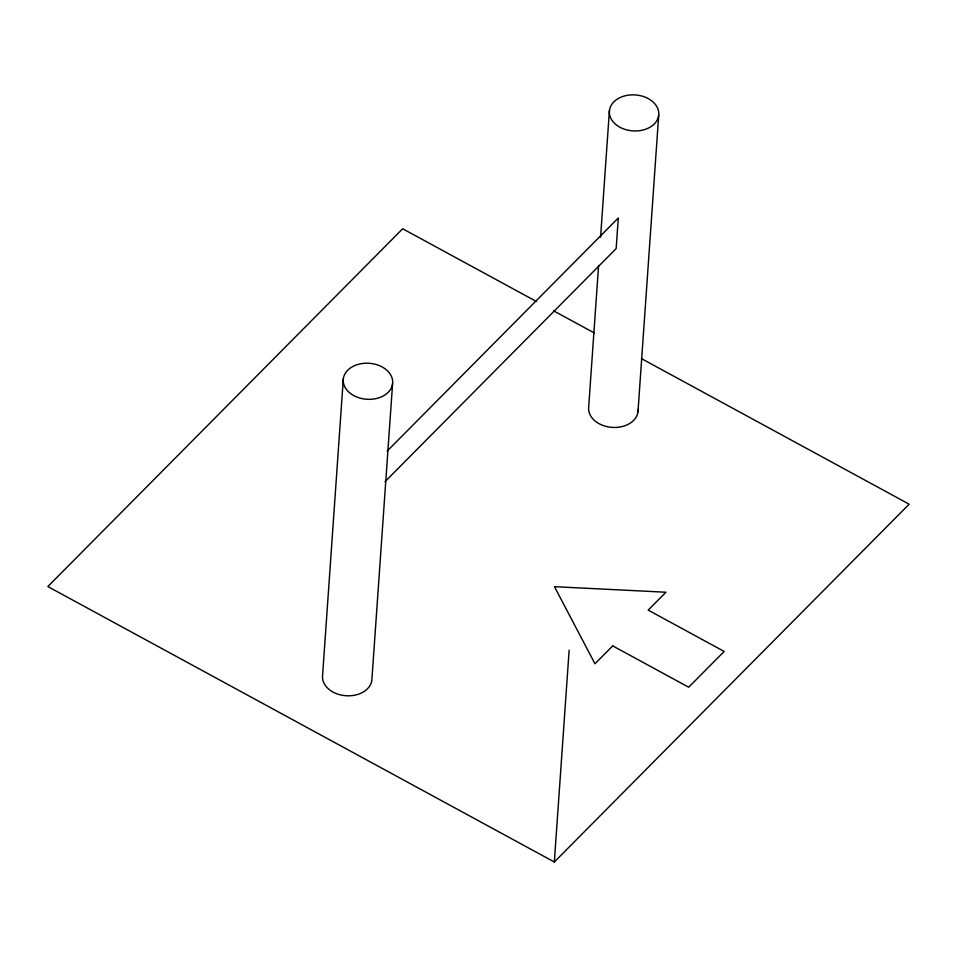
<?xml version="1.0" encoding="UTF-8"?>
<svg xmlns="http://www.w3.org/2000/svg" width="957" height="957" viewBox="0 0 957 957"><rect width="100%" height="100%" fill="white"/><g stroke="black" fill="none" stroke-linecap="round" stroke-linejoin="round"><path stroke-width="1.44" d="M343.312 378.888L322.581 675.379A24.762 18.027 4 0 0 345.058 695.667A24.762 18.027 4 0 0 371.854 680.152L392.597 383.661A24.762 18.027 4 0 0 357.499 364.569A24.762 18.027 4 0 0 353.755 395.588A24.762 18.027 4 0 0 392.597 383.661M536.506 301.539L402.67 228.759L47.85 586.557L554.33 861.994L569.14 650.222M598.592 265.484L588.687 407.024A24.762 18.027 4 0 0 612.791 427.432A24.762 18.027 4 0 0 638.044 409.44M600.565 237.169L609.418 110.534M637.972 411.797L658.703 115.295A24.762 18.027 4 0 0 623.617 96.214A24.762 18.027 4 0 0 619.873 127.221A24.762 18.027 4 0 0 658.703 115.295M387.107 451.13L618.294 217.993L616.152 248.605L384.965 481.73M554.33 861.994L909.15 504.183L641.477 358.624M553.565 310.81L594.237 332.928M612.707 645.891L594.967 663.787L554.474 586.689L665.928 592.227L648.188 610.111L724.162 651.43L688.681 687.21L612.707 645.891"/></g></svg>
